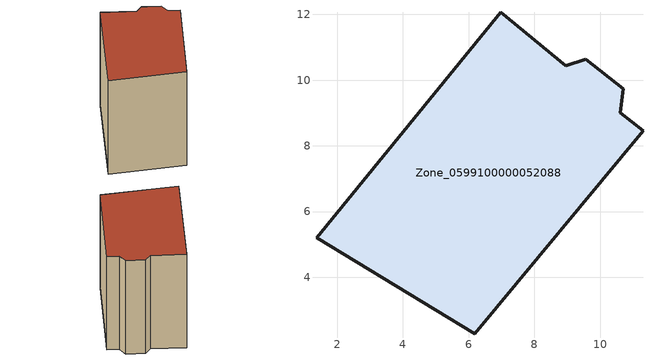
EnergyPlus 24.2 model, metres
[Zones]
Zone_0599100000052088
 floor ground (C_G): 9.57,10.63 10.7,9.74 10.62,9.01 11.31,8.46 6.19,2.28 1.37,5.2 6.98,12.06 8.95,10.44 z0
 wall outside (C_F): 10.7,9.74 9.57,10.63 8.95,10.44 6.98,12.06 1.37,5.2 6.19,2.28 11.31,8.46 10.62,9.01 10.7,9.74 z0:7.83
 roof outside (C_R): 6.19,2.28 11.31,8.46 10.62,9.01 10.7,9.74 9.57,10.63 8.95,10.44 6.98,12.06 1.37,5.2 z7.83
[BUILDING]
Pand.0599100000052088: North Axis=0; Terrain=City; Loads Convergence Tolerance Value=0.04; Temperature Convergence Tolerance Value=0.4; Solar Distribution=FullExterior; Maximum Number of Warmup Days=25; Minimum Number of Warmup Days=1
[Site:Location]
Rotterdam.The.Hague.AP_ZH_NLD Design_Conditions: Latitude=51.96; Longitude=4.45; Time Zone=1; Elevation=-4.5
[SITE:GROUNDTEMPERATURE:BUILDINGSURFACE]
18, 18, 18, 18, 18, 18, 18, 18, 18, 18, 18, 18
[MATERIAL] Thermal Absorptance=0.9; Solar Absorptance=0.7; Visible Absorptance=0.7
Name | Roughness | Thickness | Conductivity | Density | Specific Heat
G.TC.1946 | MediumSmooth | 0.15 | 1 | 540 | 1210
F.TC.1946 | Rough | 0.3 | 0.857143 | 1920 | 840
R.TC.1946 | MediumRough | 0.2 | 0.909091 | 1500 | 1000
[CONSTRUCTION]
C_G: G.TC.1946
C_F: F.TC.1946
C_R: R.TC.1946
[ZONE]
Zone_0599100000052088: Type=1; Multiplier=1; Ceiling Height=Autocalculate; Volume=Autocalculate; Floor Area=autocalculate; Part of Total Floor Area=Yes
[ZONEINFILTRATION:DESIGNFLOWRATE]
Infil_Zone_0599100000052088: Zone or ZoneList or Space or SpaceList=Zone_0599100000052088; Schedule=AlwaysOn; Design Flow Rate Calculation Method=Flow/Area; Flow Rate per Floor Area=0.003; Constant Term Coefficient=1; Temperature Term Coefficient=0; Velocity Term Coefficient=0; Velocity Squared Term Coefficient=0
[HVACTEMPLATE:ZONE:IDEALLOADSAIRSYSTEM]
Zone_0599100000052088: Maximum Heating Supply Air Temperature=50; Minimum Cooling Supply Air Temperature=13; Maximum Heating Supply Air Humidity Ratio=0.0156; Minimum Cooling Supply Air Humidity Ratio=0.0077; Heating Limit=NoLimit; Cooling Limit=NoLimit; Dehumidification Control Type=ConstantSensibleHeatRatio; Cooling Sensible Heat Ratio=0.7; Dehumidification Setpoint=60; Humidification Control Type=None; Humidification Setpoint=30; Outdoor Air Method=None; Outdoor Air Flow Rate per Person=0.00944; Outdoor Air Flow Rate per Zone Floor Area=0; Outdoor Air Flow Rate per Zone=0; Demand Controlled Ventilation Type=None; Outdoor Air Economizer Type=NoEconomizer; Heat Recovery Type=None; Sensible Heat Recovery Effectiveness=0.7; Latent Heat Recovery Effectiveness=0.65
[ZONECONTROL:THERMOSTAT]
ThermostatControl_Zone_0599100000052088: Zone or ZoneList=Zone_0599100000052088; Control Type Schedule=DualSetpointControlType; Control 1=Thermostat_Zone_0599100000052088; Temperature Difference Between Cutout And Setpoint=0
[THERMOSTATSETPOINT:DUALSETPOINT]
Thermostat_Zone_0599100000052088: Heating Setpoint Temperature Schedule=HeatingSetpoint_Zone_0599100000052088; Cooling Setpoint Temperature Schedule=CoolingSetpoint_Zone_0599100000052088
[SCHEDULE:COMPACT]
HeatingSetpoint_Zone_0599100000052088: Through: 12/31, For: AllDays, Until: 24:00, 21
CoolingSetpoint_Zone_0599100000052088: Through: 12/31, For: AllDays, Until: 24:00, 24
DualSetpointControlType: Through: 12/31, For: AllDays, Until: 24:00, 4
AlwaysOn: Through: 12/31, For: AllDays, Until: 24:00, 1
